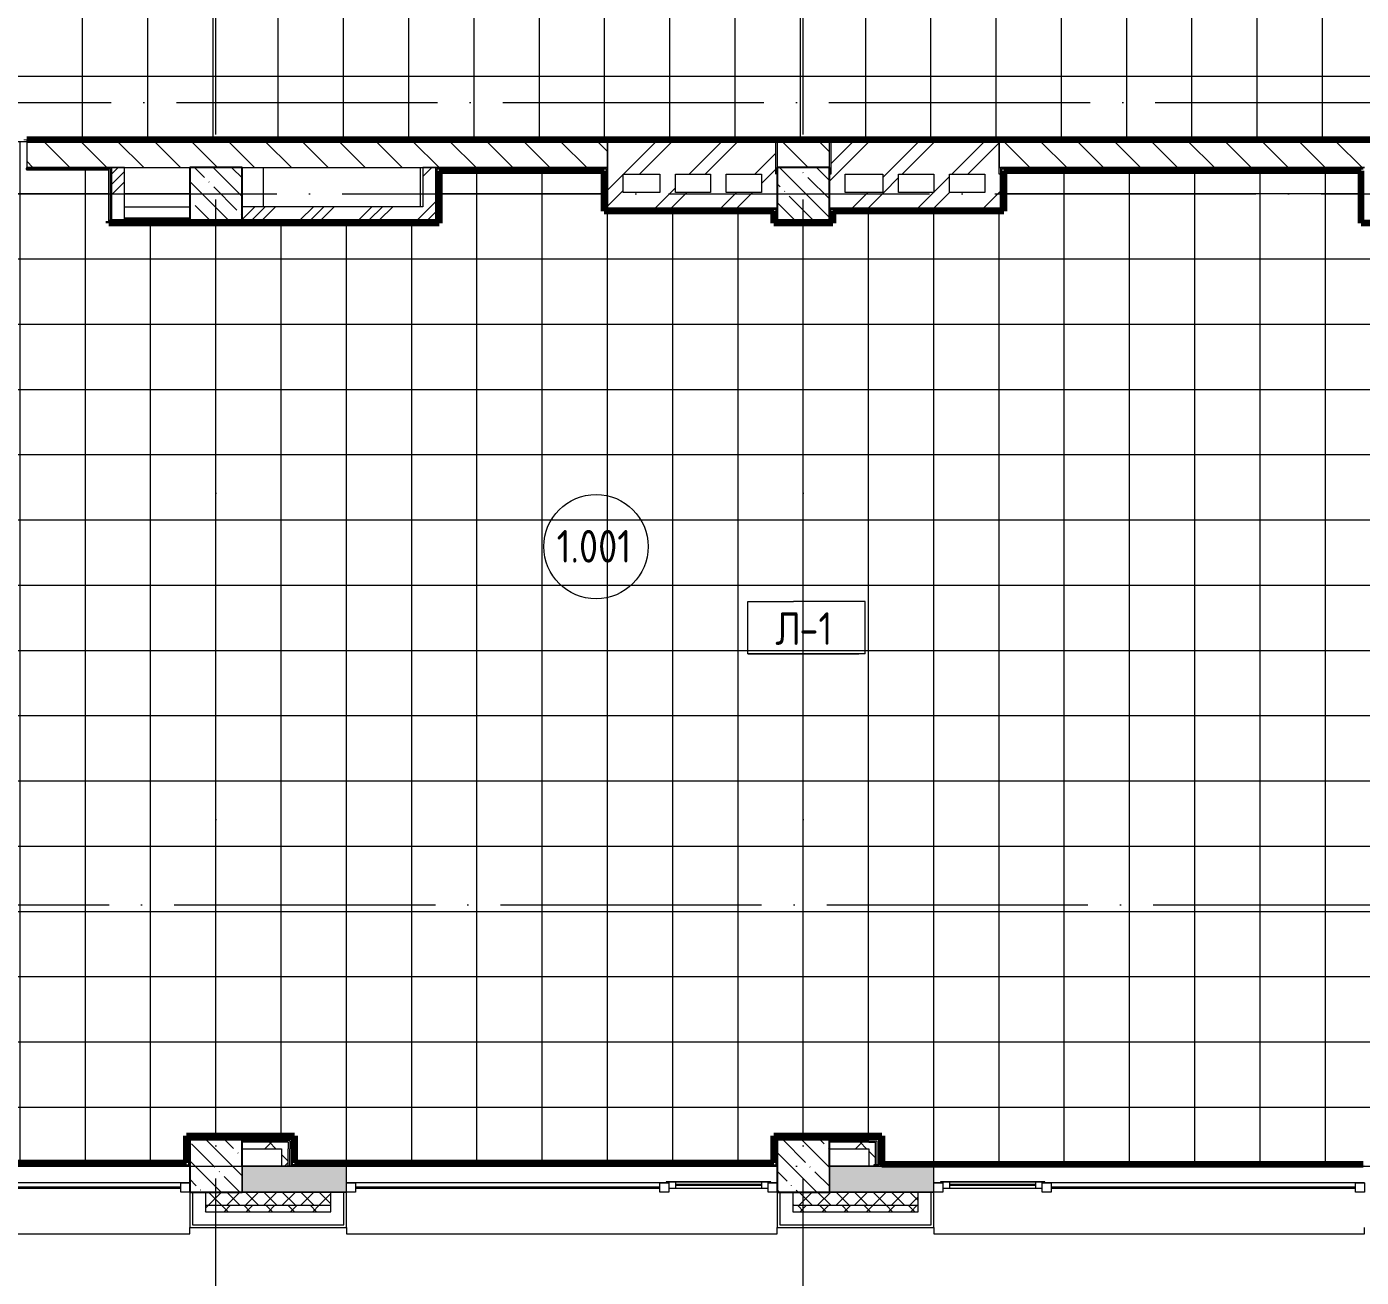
# Model space of a CAD drawing. Header units: millimetres. Extents: x -4370 to 196781, y -4577 to 61202.
# Drawn here: x 2800 to 13025, y 42672 to 52255 of the extents above; entities that cross this region are included whole.
import ezdxf

# ---------------------------------------------------------------- set-up
doc = ezdxf.new("R2010")
doc.units = ezdxf.units.MM
doc.linetypes.add('ADSK_Линия сетки', pattern=[2500, 2000, -250, 0, -250])
for name, color, linetype, lineweight in [('A-AREA-____-IDEN', 2, 'Continuous', 20), ('A-FLOR-____-IDEN', 11, 'Continuous', 20), ('A-FLOR-____-OTLN', 192, 'Continuous', 9), ('A-FLOR-____-PATT', 8, 'Continuous', 9), ('A-GENM-____-MCUT', 13, 'Continuous', 9), ('A-GENM-____-OTLN', 13, 'Continuous', 9), ('A-GLAZ-____-MCUT', 151, 'Continuous', 9), ('A-GLAZ-____-OTLN', 151, 'Continuous', 9), ('A-WALL-____-MCUT', 113, 'Continuous', 9), ('A-WALL-____-PATT', 111, 'Continuous', 9), ('A-WALL-FNSH-MCUT', 113, 'Continuous', 9), ('I-WALL-____-OTLN', 2, 'Continuous', 9), ('S-COLS-____-MCUT', 52, 'Continuous', 9), ('S-COLS-____-OTLN', 52, 'Continuous', 9), ('S-GRID-____-OTLN', 1, 'Continuous', 9)]:
    doc.layers.add(name, color=color, linetype=linetype, lineweight=lineweight)
doc.styles.add('GOST Common_1', font='GOST_Common.ttf', dxfattribs={"width": 0.9, "height": 250})
pattern_1 = [(135, (0, 0), (-141.42136, -141.42136), [])]
pattern_2 = [(45, (0, 0), (-224.5064, 224.5064), []), (45, (79.38, 0), (0, 449.0128), []), (45, (-79.38, 0), (0, 449.0128), [])]
pattern_3 = [(135, (0, 0), (-142.5612, -142.5612), []), (135, (142.56, 0), (-142.5612, -142.5612), [252.016, -50.403, 3.353, -47.05])]
pattern_4 = [(45, (0, 0), (-251.4472, 251.4472), []), (45, (0, 381), (-251.4472, 251.4472), [])]
pattern_5 = [(45, (0, 0), (-141.4214, 141.4214), []), (135, (0, 0), (-141.4214, -141.4214), [])]

# ---------------------------------------------------------------- blocks, each defined once
blk = doc.blocks.new('Окно_СКБ_2Ст1 - Окно_СКБ_2Ст_3300_ОК1-V3-О_АИ_ПП_0_000_Целиком')
at = {"layer": 'A-GLAZ-____-MCUT', "color": 90}
for p, q in [((-1650, -195), (-1650, -125)), ((-1650, -125), (-1580, -125)), ((-1580, -195), (-1650, -195)), ((-1580, -125), (-1580, -195)), ((750, -195), (750, -125)), ((750, -125), (820, -125)), ((820, -195), (750, -195)), ((820, -195), (800, -195)), ((800, -195), (800, -205)), ((820, -125), (820, -195)), ((1580, -155), (820, -155)), ((820, -155), (820, -195)), ((870, -205), (870, -155)), ((1530, -205), (1530, -155)), ((1580, -195), (1580, -125)), ((1580, -125), (1650, -125)), ((1580, -195), (1580, -155)), ((1650, -195), (1580, -195)), ((1600, -195), (1580, -195)), ((1600, -205), (1600, -195)), ((1650, -125), (1650, -195)), ((800, -205), (1600, -205)), ((1600, -205), (800, -205))]:
    blk.add_line(p, q, dxfattribs=at)
at = {"layer": 'A-GLAZ-____-MCUT', "color": 10, "lineweight": 5}
for p, q in [((750, -155), (-1580, -155)), ((750, -165), (-1580, -165)), ((870, -175), (1530, -175)), ((1530, -185), (870, -185))]:
    blk.add_line(p, q, dxfattribs=at)
at = {"layer": 'A-GLAZ-____-OTLN', "color": 10, "lineweight": 5}
for p, q in [((-1650, -195), (800, -195)), ((1600, -195), (1650, -195))]:
    blk.add_line(p, q, dxfattribs=at)
blk = doc.blocks.new('Окно_СКБ_2Ст1 - Окно_СКБ_2Ст 3300_ОК2л-V4-О_АИ_ПП_0_000_Целиком')
at = {"layer": 'A-GLAZ-____-MCUT', "color": 90}
for p, q in [((-1650, -195), (-1650, -125)), ((-1650, -125), (-1580, -125)), ((-1580, -195), (-1650, -195)), ((-1580, -195), (-1600, -195)), ((-1600, -195), (-1600, -205)), ((-1580, -125), (-1580, -195)), ((-820, -155), (-1580, -155)), ((-1580, -155), (-1580, -195)), ((-1530, -205), (-1530, -155)), ((-870, -205), (-870, -155)), ((-820, -195), (-820, -125)), ((-820, -125), (-750, -125)), ((-820, -195), (-820, -155)), ((-750, -195), (-820, -195)), ((-800, -195), (-820, -195)), ((-800, -205), (-800, -195)), ((-750, -125), (-750, -195)), ((1580, -195), (1580, -125)), ((1580, -125), (1650, -125)), ((1650, -195), (1580, -195)), ((1650, -125), (1650, -195)), ((-1600, -205), (-800, -205)), ((-800, -205), (-1600, -205))]:
    blk.add_line(p, q, dxfattribs=at)
at = {"layer": 'A-GLAZ-____-MCUT', "color": 10, "lineweight": 5}
for p, q in [((-1530, -175), (-870, -175)), ((-870, -185), (-1530, -185)), ((1580, -155), (-750, -155)), ((1580, -165), (-750, -165))]:
    blk.add_line(p, q, dxfattribs=at)
at = {"layer": 'A-GLAZ-____-OTLN', "color": 10, "lineweight": 5}
for p, q in [((-1650, -195), (-1600, -195)), ((-800, -195), (1650, -195))]:
    blk.add_line(p, q, dxfattribs=at)
blk = doc.blocks.new('WNW_Отлив1 - Отлив_металлический 2-28598290-О_АИ_ПП_0_000_Целиком')
at = {"layer": 'A-GLAZ-____-OTLN', "color": 10, "lineweight": 5}
for p, q in [((1650, 320), (-1650, 320)), ((-1650, 320), (-1650, 270)), ((1650, 270), (1650, 320))]:
    blk.add_line(p, q, dxfattribs=at)
blk = doc.blocks.new('BSC_Колонна _Прямоугольная - 400x400-31225808-О_АИ_ПП_0_000_Целиком')
at = {"layer": 'S-COLS-____-OTLN', "lineweight": 5}
h = blk.add_hatch(dxfattribs=at)
h.set_pattern_fill('FP_36', color=256, style=0, pattern_type=2)
h.set_pattern_definition([(135, (-4249.98, -50975), (-142.5619, -142.5619), []), (135, (-4107.42, -50975), (-142.5619, -142.5619), [252.016, -50.403, 3.353, -47.05])])
h.paths.add_polyline_path([(-200, -200), (200, -200), (200, 200), (-200, 200), (-200, -193)])
at = {"layer": 'S-COLS-____-MCUT', "color": 130, "lineweight": 25}
for p, q in [((200, 200), (-200, 200)), ((-200, 200), (-200, -190)), ((200, -200), (200, 200)), ((-200, -193), (-200, -200)), ((-200, -200), (200, -200))]:
    blk.add_line(p, q, dxfattribs=at)
blk = doc.blocks.new('BSC_Колонна _Прямоугольная - 400x400-V12-О_АИ_ПП_0_000_Целиком')
at = {"layer": 'S-COLS-____-OTLN', "lineweight": 5}
h = blk.add_hatch(dxfattribs=at)
h.set_pattern_fill('FP_37', color=256, style=0, pattern_type=2)
h.set_pattern_definition([(135, (-8749.98, -50975), (-142.5619, -142.5619), []), (135, (-8607.42, -50975), (-142.5619, -142.5619), [252.016, -50.403, 3.353, -47.05])])
h.paths.add_polyline_path([(-200, -200), (200, -200), (200, 200), (-200, 200)])
at = {"layer": 'S-COLS-____-MCUT', "color": 130, "lineweight": 25}
for p, q in [((200, 200), (-200, 200)), ((-200, 200), (-200, -200)), ((200, -200), (200, 200)), ((-200, -200), (200, -200))]:
    blk.add_line(p, q, dxfattribs=at)
blk = doc.blocks.new('Окно_СКБ_2Ст1 - Окно_СКБ_2Ст_3300_ОК1-V78-О_АИ_ПП_0_000_Целиком')
at = {"layer": 'A-GLAZ-____-MCUT', "color": 90}
for p, q in [((-1650, -195), (-1650, -125)), ((-1650, -125), (-1580, -125)), ((-1580, -195), (-1650, -195)), ((-1580, -125), (-1580, -195)), ((750, -195), (750, -125)), ((750, -125), (820, -125)), ((820, -195), (750, -195)), ((820, -195), (800, -195)), ((800, -195), (800, -205)), ((820, -125), (820, -195)), ((1580, -155), (820, -155)), ((820, -155), (820, -195)), ((870, -205), (870, -155)), ((1530, -205), (1530, -155)), ((1580, -195), (1580, -125)), ((1580, -125), (1650, -125)), ((1580, -195), (1580, -155)), ((1650, -195), (1580, -195)), ((1600, -195), (1580, -195)), ((1600, -205), (1600, -195)), ((1650, -125), (1650, -195)), ((800, -205), (1600, -205)), ((1600, -205), (800, -205))]:
    blk.add_line(p, q, dxfattribs=at)
at = {"layer": 'A-GLAZ-____-MCUT', "color": 10, "lineweight": 5}
for p, q in [((750, -155), (-1580, -155)), ((750, -165), (-1580, -165)), ((870, -175), (1530, -175)), ((1530, -185), (870, -185))]:
    blk.add_line(p, q, dxfattribs=at)
at = {"layer": 'A-GLAZ-____-OTLN', "color": 10, "lineweight": 5}
for p, q in [((-1650, -195), (800, -195)), ((1600, -195), (1650, -195))]:
    blk.add_line(p, q, dxfattribs=at)
blk = doc.blocks.new('ASML_АР_Отделка Люка - ВО Отделка люков_Грунтовка 0_Шпатлевка 0_Окраска 0_0-42722003-О_АИ_ПП_0_000_Целиком')
at = {"layer": 'A-GENM-____-MCUT', "color": 130, "lineweight": 25}
for p, q in [((250, 3), (-250, 3)), ((-250, 3), (-250, 0)), ((250, 0), (250, 3)), ((-250, 0), (250, 0))]:
    blk.add_line(p, q, dxfattribs=at)
blk = doc.blocks.new('0083_СОШ675_АР_R22_rvt-1-О_АИ_ПП_0_000_Целиком')
at = {"layer": 'A-WALL-____-PATT', "lineweight": 5}
h = blk.add_hatch(dxfattribs=at)
h.set_pattern_fill('FP_4', color=10, style=0, pattern_type=2)
h.set_pattern_definition(pattern_1)
h.paths.add_polyline_path([(6963, 51175), (7250, 51175), (7250, 51375), (2800, 51375), (2800, 51175), (5721, 51175)])
h.paths.add_polyline_path([(300, 51175), (300, 51375), (0, 51375), (0, 51175), (200, 51175)])
h = blk.add_hatch(dxfattribs=at)
h.set_pattern_fill('FP_7', color=10, style=0, pattern_type=2)
h.set_pattern_definition(pattern_4)
h.paths.add_polyline_path([(7250, 50865), (7370, 50865), (7370, 51375), (7250, 51375), (7250, 51335)])
h = blk.add_hatch(dxfattribs=at)
h.set_pattern_fill('FP_7', color=10, style=0, pattern_type=2)
h.set_pattern_definition(pattern_4)
h.paths.add_polyline_path([(8040, 51125), (8540, 51125), (8540, 51375), (7370, 51375), (7370, 51125), (7770, 51125)])
h = blk.add_hatch(dxfattribs=at)
h.set_pattern_fill('FP_4', color=10, style=0, pattern_type=2)
h.set_pattern_definition(pattern_1)
h.paths.add_polyline_path([(8550, 51175), (8950, 51175), (8950, 51375), (8550, 51375), (8550, 51335)])
h = blk.add_hatch(dxfattribs=at)
h.set_pattern_fill('FP_7', color=10, style=0, pattern_type=2)
h.set_pattern_definition(pattern_4)
h.paths.add_polyline_path([(10250, 51125), (10250, 51375), (8960, 51375), (8960, 51125), (10140, 51125)])
h = blk.add_hatch(dxfattribs=at)
h.set_pattern_fill('FP_4', color=10, style=0, pattern_type=2)
h.set_pattern_definition(pattern_1)
h.paths.add_polyline_path([(25250, 51175), (25250, 51375), (20550, 51375), (20550, 51175), (20755, 51175), (20755, 51180), (20765, 51180), (20765, 51175), (24350, 51175)])
h.paths.add_polyline_path([(18050, 51175), (18050, 51375), (17250, 51375), (17250, 51175), (17519, 51175)])
h.paths.add_polyline_path([(14415, 51175), (14745, 51175), (14745, 51180), (14750, 51180), (14750, 51375), (10250, 51375), (10250, 51175), (13450, 51175)])
h = blk.add_hatch(dxfattribs=at)
h.set_pattern_fill('FP_8', color=10, style=0, pattern_type=2)
h.set_pattern_definition(pattern_2)
h.paths.add_polyline_path([(3450, 50775), (3550, 50775), (3550, 51175), (3450, 51175), (3450, 50782)])
h = blk.add_hatch(dxfattribs=at)
h.set_pattern_fill('FP_8', color=10, style=0, pattern_type=2)
h.set_pattern_definition(pattern_2)
h.paths.add_polyline_path([(5935, 50775), (5935, 51175), (5835, 51175), (5835, 50775)])
h = blk.add_hatch(dxfattribs=at)
h.set_pattern_fill('FP_7', color=10, style=0, pattern_type=2)
h.set_pattern_definition(pattern_4)
h.paths.add_polyline_path([(8430, 50865), (8550, 50866), (8550, 51175), (8540, 51125), (8430, 51125), (8430, 50985)])
h = blk.add_hatch(dxfattribs=at)
h.set_pattern_fill('FP_7', color=10, style=0, pattern_type=2)
h.set_pattern_definition(pattern_4)
h.paths.add_polyline_path([(7770, 50985), (7770, 51125), (7650, 51125), (7650, 50985)])
h = blk.add_hatch(dxfattribs=at)
h.set_pattern_fill('FP_7', color=10, style=0, pattern_type=2)
h.set_pattern_definition(pattern_4)
h.paths.add_polyline_path([(9070, 50865), (9070, 51125), (8950, 51125), (8950, 50865)])
h = blk.add_hatch(dxfattribs=at)
h.set_pattern_fill('FP_7', color=10, style=0, pattern_type=2)
h.set_pattern_definition(pattern_4)
h.paths.add_polyline_path([(9360, 50985), (9480, 50985), (9480, 51125), (9360, 51125)])
h = blk.add_hatch(dxfattribs=at)
h.set_pattern_fill('FP_7', color=10, style=0, pattern_type=2)
h.set_pattern_definition(pattern_4)
h.paths.add_polyline_path([(9870, 50985), (9870, 51125), (9750, 51125), (9750, 50985)])
h = blk.add_hatch(dxfattribs=at)
h.set_pattern_fill('FP_7', color=10, style=0, pattern_type=2)
h.set_pattern_definition(pattern_4)
h.paths.add_polyline_path([(10260, 50865), (10260, 51125), (10140, 51125), (10140, 50865)])
h = blk.add_hatch(dxfattribs=at)
h.set_pattern_fill('FP_7', color=10, style=0, pattern_type=2)
h.set_pattern_definition(pattern_4)
h.paths.add_polyline_path([(7370, 50865), (8430, 50865), (8430, 50985), (7370, 50985)])
h = blk.add_hatch(dxfattribs=at)
h.set_pattern_fill('FP_7', color=10, style=0, pattern_type=2)
h.set_pattern_definition(pattern_4)
h.paths.add_polyline_path([(9447, 50865), (10140, 50865), (10140, 50985), (9070, 50985), (9070, 50865)])
h = blk.add_hatch(dxfattribs=at)
h.set_pattern_fill('FP_8', color=10, style=0, pattern_type=2)
h.set_pattern_definition(pattern_2)
h.paths.add_polyline_path([(5835, 50775), (5835, 50875), (4450, 50875), (4450, 50775), (5721, 50775)])
h = blk.add_hatch(dxfattribs=at)
h.set_pattern_fill('FP_56', color=252, style=0, pattern_type=2)
h.set_pattern_definition(pattern_5)
h.paths.add_polyline_path([(4753, 43657), (4803, 43657), (4803, 43707), (4450, 43707), (4450, 43657), (4479, 43657)])
h = blk.add_hatch(dxfattribs=at)
h.set_pattern_fill('FP_56', color=252, style=0, pattern_type=2)
h.set_pattern_definition(pattern_5)
h.paths.add_polyline_path([(9253, 43657), (9253, 43707), (8950, 43707), (8950, 43657), (9136, 43657)])
h = blk.add_hatch(dxfattribs=at)
h.set_pattern_fill('FP_56', color=252, style=0, pattern_type=2)
h.set_pattern_definition(pattern_5)
h.paths.add_polyline_path([(9303, 43525), (9303, 43707), (9253, 43707), (9253, 43525)])
h = blk.add_hatch(dxfattribs=at)
h.set_pattern_fill('FP_56', color=252, style=0, pattern_type=2)
h.set_pattern_definition(pattern_5)
h.paths.add_polyline_path([(4803, 43525), (4803, 43657), (4753, 43657), (4753, 43525)])
h = blk.add_hatch(dxfattribs=at)
h.set_pattern_fill('FP_5', color=10, style=0, pattern_type=2)
h.set_pattern_definition([(50, (0, 0), (364.3679, -31.8783), [38.1, -419.1]), (355, (0, 0), (-70.4859, 382.1133), [30.48, -335.28]), (100.451, (30.36, -2.66), (293.885, 350.2334), [32.38, -356.18]), (46.184, (0, 101.6), (542.1585, -84.0858), [57.15, -628.65]), (96.636, (45.2, 94.6), (474.805, 494.8554), [48.57, -534.27]), (351.184, (0, 101.6), (474.81, 494.85), [45.72, -502.92]), (21, (50.8, 76.2), (303.2285, -204.5305), [38.1, -419.1]), (326, (50.8, 76.2), (123.6039, 368.376), [30.48, -335.28]), (71.451, (76.07, 59.16), (426.8341, 163.8427), [32.38, -356.18]), (37.5, (0, 0), (6.17665, 169.11015), [16.764, -314.452, 16.764, -323.596, -336.55]), (37.5, (0, 0), (6.17665, 169.11015), [-671.576, 16.764, -319.786]), (7.5, (0, 0), (133.63888, 200.3615), [16.764, -177.292, 16.764, -306.832, -128.27]), (7.5, (0, 0), (133.63888, 200.3615), [-517.652, 16.764, -111.506]), (327.5, (-113.28, 0), (271.18182, -11.45836), [16.764, -110.236, 16.764, -379.476, -525.78]), (327.5, (-113.28, 0), (271.18182, -11.45836), [-523.24, 16.764, -509.016]), (317.5, (-164.08, 0), (296.2585, 50.85285), [16.764, -148.336, 16.764, -246.38, -373.38]), (317.5, (-164.08, 0), (296.2585, 50.85285), [-428.244, 16.764, -356.616])])
h.paths.add_polyline_path([(54350, 43325), (54350, 43525), (53550, 43525), (53550, 43325), (54155, 43325)])
h.paths.add_polyline_path([(51730, 43325), (51850, 43325), (51850, 43525), (51150, 43525), (51150, 43325), (51671, 43325)])
h.paths.add_polyline_path([(49050, 43325), (49850, 43325), (49850, 43525), (49050, 43525)])
h.paths.add_polyline_path([(44550, 43325), (45350, 43325), (45350, 43525), (44550, 43525)])
h.paths.add_polyline_path([(40494, 43325), (40850, 43325), (40850, 43525), (40050, 43525), (40050, 43325), (40170, 43325)])
h.paths.add_polyline_path([(36730, 43325), (36750, 43325), (36750, 43525), (36350, 43525), (36350, 43325), (36630, 43325)])
h.paths.add_polyline_path([(35550, 43325), (35950, 43325), (35950, 43525), (35550, 43525)])
h.paths.add_polyline_path([(33850, 43325), (33850, 43525), (33150, 43525), (33150, 43325), (33830, 43325)])
h.paths.add_polyline_path([(32250, 43325), (32250, 43525), (31450, 43525), (31450, 43325), (32230, 43325)])
h.paths.add_polyline_path([(27454, 43325), (27750, 43325), (27750, 43525), (26950, 43525), (26950, 43325), (27144, 43325)])
h.paths.add_polyline_path([(23230, 43325), (23250, 43325), (23250, 43525), (22450, 43525), (22450, 43325), (23130, 43325)])
h.paths.add_polyline_path([(18750, 43325), (18750, 43525), (17950, 43525), (17950, 43325), (18730, 43325)])
h.paths.add_polyline_path([(15830, 43325), (15850, 43325), (15850, 43525), (15150, 43525), (15150, 43325), (15730, 43325)])
h.paths.add_polyline_path([(14130, 43325), (14250, 43325), (14250, 43525), (13450, 43525), (13450, 43325), (14104, 43325)])
h.paths.add_polyline_path([(9136, 43325), (9750, 43325), (9750, 43525), (8950, 43525), (8950, 43325)])
h.paths.add_polyline_path([(4450, 43325), (5250, 43325), (5250, 43525), (4450, 43525)])
h.paths.add_polyline_path([(730, 43325), (750, 43325), (750, 43525), (200, 43525), (200, 43325), (630, 43325)])
h = blk.add_hatch(dxfattribs=at)
h.set_pattern_fill('FP_6', color=10, style=0, pattern_type=2)
h.set_pattern_definition([(45, (0, 0), (-70.71068, 70.71068), []), (135, (0, 0), (-70.71068, -70.71068), [])])
h.paths.add_polyline_path([(69063, 43225), (69063, 43325), (62670, 43325), (62670, 43225), (69058, 43225)])
h.paths.add_polyline_path([(59123, 43225), (59130, 43225), (59130, 43325), (58170, 43325), (58170, 43225)])
h.paths.add_polyline_path([(54630, 43225), (54630, 43325), (53670, 43325), (53670, 43225), (54155, 43225)])
h.paths.add_polyline_path([(51730, 43225), (51730, 43325), (51270, 43325), (51270, 43225), (51671, 43225)])
h.paths.add_polyline_path([(49188, 43225), (50130, 43225), (50130, 43325), (49170, 43325), (49170, 43225)])
h.paths.add_polyline_path([(45630, 43225), (45630, 43325), (44670, 43325), (44670, 43225)])
h.paths.add_polyline_path([(41130, 43225), (41130, 43325), (40170, 43325), (40170, 43225)])
h.paths.add_polyline_path([(36630, 43225), (36630, 43325), (35670, 43325), (35670, 43225)])
h.paths.add_polyline_path([(33730, 43225), (33730, 43325), (33270, 43325), (33270, 43225)])
h.paths.add_polyline_path([(32130, 43225), (32130, 43325), (31170, 43325), (31170, 43225), (31801, 43225)])
h.paths.add_polyline_path([(27630, 43225), (27630, 43325), (26670, 43325), (26670, 43225), (26833, 43225)])
h.paths.add_polyline_path([(23130, 43225), (23130, 43325), (22170, 43325), (22170, 43225)])
h.paths.add_polyline_path([(17670, 43225), (18630, 43225), (18630, 43325), (17670, 43325), (17670, 43249)])
h.paths.add_polyline_path([(15730, 43225), (15730, 43325), (15270, 43325), (15270, 43225)])
h.paths.add_polyline_path([(13170, 43225), (14130, 43225), (14130, 43325), (13170, 43325), (13170, 43249)])
h.paths.add_polyline_path([(9630, 43225), (9630, 43325), (8670, 43325), (8670, 43225), (9447, 43225)])
h.paths.add_polyline_path([(4479, 43225), (5130, 43225), (5130, 43325), (4170, 43325), (4170, 43225)])
h.paths.add_polyline_path([(630, 43225), (630, 43325), (-300, 43325), (-300, 43225)])
h = blk.add_hatch(dxfattribs=at)
h.set_pattern_fill('FP_1', color=10, style=0, pattern_type=2)
h.set_pattern_definition([(135, (0, 0), (-84.85281, -84.85281), []), (225, (0, 0), (84.85281, -84.85281), [])])
h.paths.add_polyline_path([(69063, 43175), (69063, 43225), (62670, 43225), (62670, 43175), (69058, 43175)])
h.paths.add_polyline_path([(59123, 43175), (59130, 43175), (59130, 43225), (58170, 43225), (58170, 43175)])
h.paths.add_polyline_path([(54630, 43175), (54630, 43225), (53670, 43225), (53670, 43175), (54155, 43175)])
h.paths.add_polyline_path([(51671, 43175), (51730, 43175), (51730, 43225), (51270, 43225), (51270, 43175)])
h.paths.add_polyline_path([(49188, 43175), (50130, 43175), (50130, 43225), (49170, 43225), (49170, 43175)])
h.paths.add_polyline_path([(45630, 43175), (45630, 43225), (44670, 43225), (44670, 43175)])
h.paths.add_polyline_path([(40170, 43175), (41130, 43175), (41130, 43225), (40170, 43225)])
h.paths.add_polyline_path([(35670, 43175), (36630, 43175), (36630, 43225), (35670, 43225)])
h.paths.add_polyline_path([(33730, 43175), (33730, 43225), (33270, 43225), (33270, 43175)])
h.paths.add_polyline_path([(31801, 43175), (32130, 43175), (32130, 43225), (31170, 43225), (31170, 43175)])
h.paths.add_polyline_path([(27630, 43175), (27630, 43225), (26670, 43225), (26670, 43175), (26833, 43175)])
h.paths.add_polyline_path([(22170, 43175), (23130, 43175), (23130, 43225), (22170, 43225)])
h.paths.add_polyline_path([(18630, 43175), (18630, 43225), (17670, 43225), (17670, 43175)])
h.paths.add_polyline_path([(15270, 43175), (15730, 43175), (15730, 43225), (15270, 43225)])
h.paths.add_polyline_path([(14130, 43175), (14130, 43225), (13170, 43225), (13170, 43175)])
h.paths.add_polyline_path([(9447, 43175), (9630, 43175), (9630, 43225), (8670, 43225), (8670, 43175)])
h.paths.add_polyline_path([(4170, 43175), (5130, 43175), (5130, 43225), (4170, 43225)])
h.paths.add_polyline_path([(630, 43175), (630, 43225), (-350, 43225), (-350, 43175)])
at = {"layer": 'S-COLS-____-OTLN', "lineweight": 5}
h = blk.add_hatch(dxfattribs=at)
h.set_pattern_fill('FP_3', color=256, style=0, pattern_type=2)
h.set_pattern_definition(pattern_3)
h.paths.add_polyline_path([(4050, 43325), (4450, 43325), (4450, 43725), (4050, 43725)])
h = blk.add_hatch(dxfattribs=at)
h.set_pattern_fill('FP_3', color=256, style=0, pattern_type=2)
h.set_pattern_definition(pattern_3)
h.paths.add_polyline_path([(8550, 43325), (8950, 43325), (8950, 43725), (8550, 43725)])
at = {"layer": 'A-FLOR-____-OTLN', "color": 90}
for p, q in [((4615, 50875), (4615, 51175)), ((5815, 51175), (5815, 50875)), ((4050, 50975), (3550, 50975))]:
    blk.add_line(p, q, dxfattribs=at)
at = {"layer": 'A-WALL-____-MCUT', "color": 50, "lineweight": 13}
for p, q in [((7250, 51375), (2800, 51375)), ((2800, 51375), (2800, 51175)), ((7250, 51175), (7250, 51375)), ((7370, 51375), (7250, 51375)), ((7250, 51375), (7250, 50865)), ((8540, 51375), (7370, 51375)), ((8540, 51125), (8540, 51375)), ((8950, 51375), (8550, 51375)), ((8550, 51375), (8550, 51175)), ((8950, 51175), (8950, 51375)), ((10250, 51375), (8960, 51375)), ((8960, 51375), (8960, 51125)), ((14750, 51375), (10250, 51375)), ((10250, 51375), (10250, 51175)), ((10250, 51125), (10250, 51375)), ((2800, 51175), (4050, 51175)), ((3550, 51175), (3450, 51175)), ((3450, 51175), (3450, 50775)), ((3550, 50785), (3550, 51175)), ((4450, 51175), (7250, 51175)), ((5935, 51175), (5835, 51175)), ((5835, 51175), (5835, 50875)), ((5935, 50775), (5935, 51175)), ((8550, 51175), (8540, 51125)), ((10250, 51175), (13050, 51175)), ((7370, 50985), (7370, 51125)), ((7370, 51125), (7650, 51125)), ((7650, 51125), (7650, 50985)), ((7770, 50985), (7770, 51125)), ((7770, 51125), (8040, 51125)), ((8040, 51125), (8040, 50985)), ((8160, 50985), (8160, 51125)), ((8160, 51125), (8430, 51125)), ((8430, 51125), (8430, 50985)), ((8960, 51125), (8950, 51125)), ((9070, 50985), (9070, 51125)), ((9070, 51125), (9360, 51125)), ((9360, 51125), (9360, 50985)), ((9480, 50985), (9480, 51125)), ((9480, 51125), (9750, 51125)), ((9750, 51125), (9750, 50985)), ((9870, 50985), (9870, 51125)), ((9870, 51125), (10140, 51125)), ((10140, 51125), (10140, 50985)), ((10260, 51125), (10250, 51125)), ((10260, 50865), (10260, 51125)), ((7650, 50985), (7370, 50985)), ((8040, 50985), (7770, 50985)), ((8430, 50985), (8160, 50985)), ((9360, 50985), (9070, 50985)), ((9750, 50985), (9480, 50985)), ((10140, 50985), (9870, 50985)), ((5835, 50875), (4450, 50875)), ((7250, 50865), (7370, 50865)), ((7370, 50865), (8430, 50865)), ((8430, 50865), (8550, 50865)), ((8950, 50865), (9070, 50865)), ((9070, 50865), (10140, 50865)), ((10140, 50865), (10260, 50865)), ((3450, 50775), (3550, 50775)), ((3550, 50775), (3550, 50782)), ((4450, 50775), (5835, 50775)), ((5835, 50775), (5935, 50775)), ((4450, 43707), (4450, 43657)), ((4803, 43707), (4450, 43707)), ((4803, 43707), (4803, 43657)), ((8950, 43707), (8950, 43657)), ((9253, 43707), (8950, 43707)), ((9253, 43707), (9303, 43707)), ((9303, 43525), (9303, 43707)), ((4450, 43657), (4753, 43657)), ((4753, 43657), (4753, 43525)), ((4803, 43525), (4803, 43657)), ((8950, 43657), (9253, 43657)), ((9253, 43657), (9253, 43525)), ((5250, 43525), (4450, 43525)), ((4753, 43525), (4803, 43525)), ((5250, 43325), (5250, 43525)), ((9750, 43525), (8950, 43525)), ((9253, 43525), (9303, 43525)), ((9750, 43325), (9750, 43525)), ((5130, 43325), (4450, 43325)), ((4450, 43325), (5130, 43325)), ((5230, 43325), (5130, 43325)), ((5130, 43325), (5230, 43325)), ((5250, 43325), (5230, 43325)), ((5230, 43325), (5250, 43325)), ((9630, 43325), (8950, 43325)), ((8950, 43325), (9630, 43325)), ((9730, 43325), (9630, 43325)), ((9630, 43325), (9730, 43325)), ((9750, 43325), (9730, 43325)), ((9730, 43325), (9750, 43325))]:
    blk.add_line(p, q, dxfattribs=at)
at = {"layer": 'A-WALL-____-MCUT', "color": 10, "lineweight": 5}
for p, q in [((4815, 43719), (4450, 43719)), ((4815, 43719), (4815, 43707)), ((4815, 43707), (4815, 43657)), ((9253, 43719), (8950, 43719)), ((9253, 43719), (9303, 43719)), ((9303, 43719), (9315, 43719)), ((9315, 43525), (9315, 43719)), ((4815, 43525), (4815, 43657)), ((4450, 43525), (4450, 43325)), ((8950, 43525), (8950, 43325)), ((4070, 43325), (4070, 43075)), ((4170, 43325), (4170, 43225)), ((5130, 43225), (5130, 43325)), ((5230, 43075), (5230, 43325)), ((8570, 43325), (8570, 43075)), ((8670, 43325), (8670, 43225)), ((9630, 43225), (9630, 43325)), ((9730, 43075), (9730, 43325)), ((4170, 43225), (4170, 43175)), ((4170, 43225), (5130, 43225)), ((4170, 43175), (5130, 43175)), ((5130, 43175), (5130, 43225)), ((8670, 43225), (8670, 43175)), ((8670, 43225), (9630, 43225)), ((8670, 43175), (9630, 43175)), ((9630, 43175), (9630, 43225)), ((4070, 43075), (5230, 43075)), ((8570, 43075), (9730, 43075))]:
    blk.add_line(p, q, dxfattribs=at)
at = {"layer": 'A-WALL-____-MCUT', "color": 90}
for p, q in [((4450, 43325), (4170, 43325)), ((8950, 43325), (8670, 43325))]:
    blk.add_line(p, q, dxfattribs=at)
at = {"layer": 'A-WALL-FNSH-MCUT', "color": 90}
for p, q in [((4828, 43732), (4450, 43732)), ((4450, 43732), (4450, 43719)), ((4450, 43719), (4450, 43707)), ((4828, 43719), (4828, 43732)), ((4828, 43707), (4828, 43719)), ((4828, 43657), (4828, 43707)), ((9253, 43732), (8950, 43732)), ((8950, 43732), (8950, 43719)), ((8950, 43719), (8950, 43707)), ((9303, 43732), (9253, 43732)), ((9315, 43732), (9303, 43732)), ((9328, 43732), (9315, 43732)), ((9328, 43525), (9328, 43732)), ((4828, 43525), (4828, 43657)), ((4803, 43525), (4815, 43525)), ((4815, 43525), (4828, 43525)), ((9303, 43525), (9315, 43525)), ((9315, 43525), (9328, 43525)), ((4070, 43325), (4050, 43325)), ((4050, 43325), (4050, 43055)), ((4170, 43325), (4070, 43325)), ((5250, 43055), (5250, 43325)), ((8570, 43325), (8550, 43325)), ((8550, 43325), (8550, 43055)), ((8670, 43325), (8570, 43325)), ((9750, 43055), (9750, 43325)), ((4050, 43055), (5250, 43055)), ((8550, 43055), (9750, 43055))]:
    blk.add_line(p, q, dxfattribs=at)
at = {"layer": 'I-WALL-____-OTLN', "color": 90}
for p, q in [((3550, 50875), (4050, 50875)), ((750, 43525), (4050, 43525)), ((5250, 43525), (8550, 43525)), ((9750, 43525), (13040, 43525))]:
    blk.add_line(p, q, dxfattribs=at)
at = {"layer": 'S-COLS-____-MCUT', "color": 130, "lineweight": 25}
for p, q in [((4450, 43725), (4050, 43725)), ((4050, 43725), (4050, 43325)), ((4450, 43525), (4450, 43725)), ((8950, 43725), (8550, 43725)), ((8550, 43725), (8550, 43325)), ((8950, 43525), (8950, 43725)), ((4050, 43325), (4450, 43325)), ((8550, 43325), (8950, 43325))]:
    blk.add_line(p, q, dxfattribs=at)
at = {"layer": 'S-COLS-____-OTLN', "color": 90}
for p, q in [((4450, 43325), (4450, 43525)), ((8950, 43325), (8950, 43525))]:
    blk.add_line(p, q, dxfattribs=at)
at = {"layer": 'A-GENM-____-OTLN', "color": 90, "lineweight": 9, "rotation": 180}
blk.add_blockref('ASML_АР_Отделка Люка - ВО Отделка люков_Грунтовка 0_Шпатлевка 0_Окраска 0_0-42722003-О_АИ_ПП_0_000_Целиком', (3800, 50785), dxfattribs=at)
at = {"layer": 'A-GLAZ-____-OTLN', "color": 90, "lineweight": 9, "rotation": 180}
for name, p in [('Окно_СКБ_2Ст1 - Окно_СКБ_2Ст_3300_ОК1-V78-О_АИ_ПП_0_000_Целиком', (2400, 43200)), ('Окно_СКБ_2Ст1 - Окно_СКБ_2Ст 3300_ОК2л-V4-О_АИ_ПП_0_000_Целиком', (6900, 43200)), ('Окно_СКБ_2Ст1 - Окно_СКБ_2Ст_3300_ОК1-V3-О_АИ_ПП_0_000_Целиком', (11400, 43200)), ('WNW_Отлив1 - Отлив_металлический 2-28598290-О_АИ_ПП_0_000_Целиком', (2400, 43325)), ('WNW_Отлив1 - Отлив_металлический 2-28598290-О_АИ_ПП_0_000_Целиком', (6900, 43325)), ('WNW_Отлив1 - Отлив_металлический 2-28598290-О_АИ_ПП_0_000_Целиком', (11400, 43325))]:
    blk.add_blockref(name, p, dxfattribs=at)
at = {"layer": 'S-COLS-____-OTLN', "color": 90, "lineweight": 9}
for name, p in [('BSC_Колонна _Прямоугольная - 400x400-31225808-О_АИ_ПП_0_000_Целиком', (4250, 50975)), ('BSC_Колонна _Прямоугольная - 400x400-V12-О_АИ_ПП_0_000_Целиком', (8750, 50975))]:
    blk.add_blockref(name, p, dxfattribs=at)
blk = doc.blocks.new('BSC_Колонна _Прямоугольная - ПР-1_Профиль торцевой для плитки-V86-О_АИ_ПП_0_000_Целиком')
at = {"layer": 'S-COLS-____-MCUT'}
for p, q in [((5, 5), (-5, 5)), ((-5, 5), (-5, -5)), ((5, 0), (5, 5)), ((-5, -5), (0, -5))]:
    blk.add_line(p, q, dxfattribs=at)
blk = doc.blocks.new('BSC_Колонна _Прямоугольная - ПР-1_Профиль торцевой для плитки-V84-О_АИ_ПП_0_000_Целиком')
at = {"layer": 'S-COLS-____-MCUT'}
for p, q in [((5, 5), (0, 5)), ((5, -5), (5, 5)), ((-5, 0), (-5, -5)), ((-5, -5), (5, -5))]:
    blk.add_line(p, q, dxfattribs=at)
blk = doc.blocks.new('ADSK_Марка_Перекрытие - Типоразмер_ADSK_Марка-158127-О_АИ_ПП_0_000_Целиком')
at = {"layer": 'A-FLOR-____-IDEN'}
for p, q in [((-4.5, 4), (-1, 4)), ((-4.5, 0), (-4.5, 4)), ((4.5, 4), (-1, 4)), ((4.5, 0), (4.5, 4)), ((4.5, 0), (-4.5, 0)), ((-4.5, 0), (4, 0))]:
    blk.add_line(p, q, dxfattribs=at)
blk = doc.blocks.new('ADSK_Марка_Помещение_ОдноЗначение - Номер-159740-О_АИ_ПП_0_000_Целиком')
at = {"layer": 'A-AREA-____-IDEN'}
blk.add_circle((0, 0), 4, dxfattribs=at)

msp = doc.modelspace()

# ---------------------------------------------------------------- hatches: boundary and pattern name
at = {"layer": 'A-FLOR-____-PATT'}
h = msp.add_hatch(dxfattribs=at)
h.set_pattern_fill('FP_144', color=256, style=0, pattern_type=2)
h.set_pattern_definition([(0, (16227.5, 54875), (0, 500), []), (90, (16227.5, 54875), (-500, 3e-14), [])])
h.paths.add_polyline_path([(29650, 51374.999414), (29650, 51390), (32420, 51390), (32420, 51654.999707), (32435, 51654.999707), (32435, 54404.999707), (32420, 54404.999707), (32420, 54660.000586), (28775, 54660.000586), (28775, 54675), (27275, 54675), (27275, 54660.000586), (24925, 54660.000586), (24925, 54665.000586), (24915, 54665.000586), (24915, 54675), (24910, 54675), (24910, 57090), (24155, 57090), (24155, 57095), (24145, 57095), (24145, 57104.999414), (24140, 57104.999414), (24140, 58360.060839), (22665, 58360.060839), (22665, 58160.000586), (22660, 58160), (22660, 58150.000586), (22650, 58150.000586), (22648.924002, 58145.000586), (22415, 58145.000586), (22415, 58114.999414), (22400, 58114.999414), (22400, 57014.999414), (22415, 57014.999414), (22415, 54675.000586), (22410, 54675), (22410, 54665.000586), (22400, 54665.000586), (22398.870932, 54660.000586), (18935.654499, 54660.000586), (18935.654499, 54655.000586), (18350.293333, 54655.000586), (18350, 54655.000586), (18340, 54655.000586), (18340, 54660.000586), (15760, 54660.000586), (15760, 54795), (14710, 54795), (14710, 54660.000586), (13599.978078, 54660.000586), (13599.497245, 54665.000586), (13589.978078, 54665.000586), (13589.978078, 54675), (13584.978078, 54675), (13584.978078, 54874.516491), (13333.441359, 54874.516491), (13333.441359, 54879.516491), (13323.441359, 54879.516491), (13323.441359, 54889.516491), (13318.441359, 54890.149818), (13318.441359, 55359.999414), (13295, 55359.999414), (13294.498495, 55364.999414), (13290, 55364.999414), (13290, 55574.399414), (9385, 55574.399414), (9385, 55374.999414), (9380, 55374.999414), (9380, 55364.999414), (9311.793471, 55364.999414), (9311.793471, 55060.108738), (9306.793471, 55059.685544), (9306.793471, 55050.108738), (9296.793471, 55050.108738), (9296.793471, 55045.108738), (9115, 55045.108738), (9115, 54675.000586), (9110, 54675), (9110, 54665.000586), (9100, 54665.000586), (9100, 54660.000586), (8700.021922, 54660.000586), (8700.021922, 54875), (7060.021922, 54875), (7060.021922, 54660.000586), (249.978078, 54660.000586), (249.978078, 54325.202623), (244.978078, 54325.202623), (244.978078, 54315.202623), (234.978078, 54315.202623), (234.530064, 54310.202623), (14.978078, 54310.202623), (14.978078, 51715.000586), (224.978078, 51715.000586), (225.016173, 51710.000586), (234.978078, 51710.000586), (234.978078, 51700.000586), (239.978078, 51700.000586), (239.978078, 51390), (299.978078, 51390), (299.981888, 51374.999414), (2799.978078, 51374.999414), (2799.978078, 51390), (14750, 51390), (14750, 51375), (17250, 51375), (17250, 51390), (18048.450354, 51390), (18048.450354, 51375), (20548.450354, 51375), (20548.450354, 51390), (27150, 51390), (27150, 51375), (29649.837356, 51374.999414)])
h.paths.add_polyline_path([(3275, 51374.999414), (3274.9945, 51375), (3237.423903, 51374.999414)])
h.paths.add_polyline_path([(13599.978078, 54675.000586), (13600.037745, 54675.060253), (13599.978078, 54675.048011)])
h = msp.add_hatch(dxfattribs=at)
h.set_pattern_fill('FP_237', color=256, style=0, pattern_type=2)
h.set_pattern_definition([(270, (-91250.65, 164975.64), (500, 3e-14), []), (0, (-91250.65, 164975.64), (0, 500), [])])
h.paths.add_polyline_path([(17549.978078, 43525), (17549.96717, 43525.000586), (17519.251249, 43525.000586)])
h.paths.add_polyline_path([(17534.978078, 43535.000586), (17534.978078, 51165), (17250, 51165), (17250, 51374.999414), (14750, 51374.999414), (14750, 51180), (14755, 51180), (14755, 51170), (14750, 51170), (14750, 51155), (14080, 51155), (14080, 50765), (14077.5, 50765), (14077.5, 50750), (13024.978078, 50750), (13024.978078, 51150), (10285.021922, 51150), (10285.021922, 50840), (8974.978078, 50840), (8974.978078, 50750.000586), (8524.978078, 50750.000586), (8524.978078, 50840), (7224.978664, 50840), (7224.978078, 51150), (5959.978078, 51150), (5959.978078, 50750), (3429.978078, 50750), (3429.978078, 51155), (2800, 51155), (2799.978078, 51160), (2795, 51160), (2795, 51170), (2800, 51170), (2799.277683, 51374.999414), (299.978078, 51374.999414), (299.978078, 51165), (210, 51165), (210, 51157.5), (225, 51157.5), (225, 50750), (24.978078, 50750), (24.978078, 43825.000586), (640.020903, 43825.000586), (640.020903, 43550.000586), (4024.978078, 43550.000586), (4024.978078, 43757), (4852.581176, 43757), (4852.581176, 43550.000586), (8524.978078, 43550.000586), (8524.978078, 43757), (9352.581176, 43757), (9352.581176, 43540.000586), (13040, 43540.000586), (13040, 43542.500586), (13025, 43542.500586), (13025, 43757), (13852.581176, 43757), (13852.581176, 43550.000586), (17532.478078, 43550.000586), (17532.478078, 43535.000586)])
h.paths.add_polyline_path([(13449.978078, 43724.999414), (13449.978078, 43731.999414), (13050, 43732), (13050, 43724.999414), (13172.608144, 43724.999414)])
h.paths.add_polyline_path([(8549.978078, 43724.999414), (8949.978078, 43724.999414), (8949.96389, 43732), (8549.9781, 43732)])
h.paths.add_polyline_path([(4449.978078, 43724.999414), (4449.978078, 43731.999414), (4049.978078, 43731.999414), (4049.978078, 43724.999414)])
h.paths.add_polyline_path([(13752.581176, 43731.999414), (13752.578832, 43732), (13449.978078, 43731.999414)])
h.paths.add_polyline_path([(549.978079, 43800), (549.975734, 43800.000586), (443.153335, 43800.000586)])
h.paths.add_polyline_path([(10260.021922, 51125), (10260.021922, 51174.999414), (10249.978078, 51174.999414), (10249.978078, 51125)])
h.paths.add_polyline_path([(14077.5, 51157.5), (14077.5, 51165), (14070, 51165), (14070, 51157.5)])
at = {"layer": 'A-WALL-____-PATT'}
h = msp.add_hatch(color=7, dxfattribs=at)
h.paths.add_polyline_path([(31801.078596, 51375), (32435, 51375), (32435, 51385), (29650, 51385), (29650, 51375), (30559.180566, 51375)])
h.paths.add_polyline_path([(26833.486475, 51375), (27150, 51375), (27150, 51385), (20548.450354, 51385), (20548.450354, 51375), (25591.588445, 51375)])
h.paths.add_polyline_path([(18048.450354, 51375), (18048.450354, 51385), (17250, 51385), (17250, 51375)])
h.paths.add_polyline_path([(14414.506174, 51375), (14750, 51375), (14750, 51385), (2799.978078, 51385), (2799.978078, 51375), (13172.608144, 51375)])
h.paths.add_polyline_path([(299.978078, 51375), (299.978078, 51385), (224.978078, 51385), (224.978078, 51375)])
h = msp.add_hatch(color=7, dxfattribs=at)
h.paths.add_polyline_path([(3439.978078, 51165), (3449.978078, 51165), (3449.978078, 51175), (2800, 51175), (2800, 51170), (2805, 51170), (2805, 51165), (3429.978078, 51165)])
h.paths.add_polyline_path([(200, 51165), (300, 51165), (300, 51175), (200, 51174.999414)])
for points in [[(3449.978078, 50775), (3449.978078, 51165), (3439.978078, 51165), (3439.978078, 50775)], [(7239.978078, 51165), (7249.978078, 51165), (7249.978078, 51175), (5934.978078, 51175), (5934.978078, 51165), (6963.117993, 51165)], [(5944.978078, 50775), (5944.978078, 51165), (5934.978078, 51165), (5934.978078, 50775)], [(7249.978078, 50865), (7249.978078, 51165), (7239.978078, 51165), (7239.978078, 50865)], [(10260.021922, 50855), (10270.021922, 50855), (10270.021922, 51175), (10260.021922, 51175), (10260.021922, 50865)], [(13039.978078, 51165), (13039.978078, 51175), (10270.021922, 51175), (10270.021922, 51165), (11930.710114, 51165)], [(8539.978078, 50855), (8539.978078, 50865), (7239.978078, 50865), (7239.978078, 50855), (8205.016023, 50855)], [(8549.978078, 50765), (8549.978078, 50865), (8539.978078, 50865), (8539.978078, 50765)], [(8959.978078, 50765), (8959.978078, 50865), (8949.978078, 50865), (8949.978078, 50765)], [(8959.978078, 50855), (10260.021922, 50855), (10260.021922, 50865), (8959.978078, 50865)], [(4049.978078, 50765), (4049.978078, 50775), (3439.978078, 50775), (3439.978078, 50770), (3444.978078, 50770), (3444.978078, 50765)], [(4449.978078, 50765), (4449.978078, 50774.999414), (4049.978078, 50774.999414), (4049.978078, 50765)], [(5944.978078, 50765), (5944.978078, 50775), (4449.978078, 50774.999414), (4449.978078, 50765), (5721.219963, 50765)], [(8949.978078, 50765), (8949.978078, 50774.999414), (8549.978078, 50774.999414), (8549.978078, 50765), (8825.965038, 50765)], [(4049.978078, 43535.000586), (4049.978078, 43742), (4039.978078, 43742), (4039.978078, 43535.000586)], [(4827.581176, 43732), (4837.581176, 43732), (4837.581176, 43742), (4049.978078, 43742), (4049.978078, 43732), (4479.321933, 43732)], [(4837.581176, 43525.000586), (4837.581176, 43732), (4827.581176, 43732), (4827.581176, 43525.000586)], [(8549.978078, 43535.000586), (8549.978078, 43742), (8539.978078, 43742), (8539.978078, 43535.000586)], [(9327.581176, 43732), (9327.581176, 43742), (8549.978078, 43742), (8549.978078, 43732), (9136.439546, 43732)], [(9337.581176, 43535.000586), (9337.581176, 43742), (9327.581176, 43742), (9327.581176, 43535.000586)], [(5249.978078, 43525.000586), (5249.978078, 43535.000586), (4837.581176, 43535.000586), (4837.581176, 43525.000586), (5100.270948, 43525.000586)]]:
    msp.add_hatch(color=7, dxfattribs=at).paths.add_polyline_path(points)
h = msp.add_hatch(color=7, dxfattribs=at)
h.paths.add_polyline_path([(13050, 43525.000586), (13050, 43535.000586), (13040, 43535.000586), (13040, 43525.000586)])
h.paths.add_polyline_path([(9446.914053, 43525.000586), (9749.295802, 43525.000586), (9749.295802, 43535.000586), (9290.081176, 43535.000586), (9290.081176, 43525.000586)])

# ---------------------------------------------------------------- linework, layer by layer
at = {"layer": 'A-WALL-____-MCUT', "color": 7}
for p, q in [((14750, 51385), (2799.978078, 51385)), ((2799.978078, 51385), (2799.978078, 51375)), ((2799.978078, 51375), (14750, 51375)), ((3449.978078, 51175), (2800, 51175)), ((2800, 51175), (2800, 51170)), ((3449.978078, 50775), (3449.978078, 51175)), ((7249.978078, 51175), (5934.978078, 51175)), ((5934.978078, 51175), (5934.978078, 50775)), ((5944.978078, 51165), (7239.978078, 51165)), ((5944.978078, 50765), (5944.978078, 51165)), ((7239.978078, 51165), (7239.978078, 50855)), ((7249.978078, 50865), (7249.978078, 51175)), ((10260.021922, 51175), (10260.021922, 50865)), ((13049.978078, 51175), (10260.021922, 51175)), ((10270.021922, 50855), (10270.021922, 51165)), ((10270.021922, 51165), (13039.978078, 51165)), ((7239.978078, 50855), (8539.978078, 50855)), ((8549.978078, 50865), (7249.978078, 50865)), ((8539.978078, 50855), (8539.978078, 50765)), ((10260.021922, 50865), (8949.978078, 50865)), ((8959.978078, 50765), (8959.978078, 50855)), ((8959.978078, 50855), (10270.021922, 50855)), ((3444.978078, 50765), (5944.978078, 50765)), ((4049.978078, 50775), (3449.978078, 50775)), ((5934.978078, 50775), (4449.978078, 50775)), ((8539.978078, 50765), (8959.978078, 50765)), ((4039.978078, 43742), (4039.978078, 43535.000586)), ((4837.581176, 43742), (4039.978078, 43742)), ((4049.978078, 43535.000586), (4049.978078, 43732)), ((4049.978078, 43732), (4827.581176, 43732)), ((4827.581176, 43732), (4827.581176, 43525.000586)), ((4837.581176, 43535.000586), (4837.581176, 43742)), ((8539.978078, 43742), (8539.978078, 43535.000586)), ((9337.581176, 43742), (8539.978078, 43742)), ((8549.978078, 43535.000586), (8549.978078, 43732)), ((8549.978078, 43732), (9327.581176, 43732)), ((9327.581176, 43732), (9327.581176, 43535.000586)), ((9337.581176, 43535.000586), (9337.581176, 43742)), ((4039.978078, 43535.000586), (4049.978078, 43535.000586)), ((4827.581176, 43525.000586), (5249.978078, 43525.000586)), ((5249.978078, 43535.000586), (4837.581176, 43535.000586)), ((5249.978078, 43525.000586), (5249.978078, 43535.000586)), ((8539.978078, 43535.000586), (8549.978078, 43535.000586)), ((9327.581176, 43535.000586), (9290.081176, 43535.000586)), ((9290.081176, 43535.000586), (9290.081176, 43525.000586)), ((9290.081176, 43525.000586), (9749.295802, 43525.000586)), ((9749.295802, 43535.000586), (9337.581176, 43535.000586)), ((9749.295802, 43525.000586), (9749.295802, 43535.000586))]:
    msp.add_line(p, q, dxfattribs=at)
at = {"layer": 'I-WALL-____-OTLN', "color": 5, "lineweight": 90}
for p, q in [((2799.978078, 51390), (14750, 51390)), ((2799.978078, 51390), (2799.978078, 51385)), ((7224.978078, 51150), (5959.978078, 51150)), ((5959.978078, 51150), (5959.978078, 50750)), ((7224.978078, 50840), (7224.978078, 51150)), ((10285.021922, 51150), (10285.021922, 50840)), ((13024.978078, 51150), (10285.021922, 51150)), ((13024.978078, 50750), (13024.978078, 51150)), ((8524.978078, 50840), (7224.978078, 50840)), ((8524.978078, 50750.000586), (8524.978078, 50840)), ((8974.978078, 50840), (8974.978078, 50750.000586)), ((10285.021922, 50840), (8974.978078, 50840)), ((3429.978078, 50765), (3429.978078, 50750)), ((5959.978078, 50750), (3429.978078, 50750)), ((8974.978078, 50750.000586), (8524.978078, 50750.000586)), ((14077.5, 50750), (13024.978078, 50750)), ((4024.978078, 43550.000586), (4024.978078, 43757)), ((4024.978078, 43757), (4852.581176, 43757)), ((4852.581176, 43757), (4852.581176, 43550.000586)), ((8524.978078, 43550.000586), (8524.978078, 43757)), ((8524.978078, 43757), (9352.581176, 43757)), ((9352.581176, 43757), (9352.581176, 43540.000586)), ((640.020903, 43550.000586), (4024.978078, 43550.000586)), ((4852.581176, 43550.000586), (8524.978078, 43550.000586)), ((9352.581176, 43540.000586), (13040, 43540.000586))]:
    msp.add_line(p, q, dxfattribs=at)
at = {"layer": 'I-WALL-____-OTLN'}
for p, q in [((2800, 51165), (3439.978078, 51165)), ((2800, 51165), (2800, 51155)), ((3429.978078, 51155), (2800, 51155)), ((3429.978078, 50765), (3429.978078, 51155)), ((3439.978078, 51165), (3439.978078, 50765)), ((3429.978078, 50765), (3439.978078, 50765)), ((749.978078, 43535.000586), (4039.978078, 43535.000586)), ((4049.978078, 43525.000586), (750.020903, 43525.000586)), ((5249.978078, 43535.000586), (8539.978078, 43535.000586)), ((8549.978078, 43525.000586), (5250, 43525.000586)), ((9749.295802, 43535.000586), (13040, 43535.000586))]:
    msp.add_line(p, q, dxfattribs=at)
at = {"layer": 'S-GRID-____-OTLN', "linetype": 'ADSK_Линия сетки'}
for p, q in [((4250, -3572.657751), (4250, 60644.999414)), ((8750, -3572.657751), (8750, 60644.999414)), ((-3553.763124, 51675.000586), (156348.554077, 51675.000586)), ((-2283.763124, 50975.000586), (155078.554077, 50975.000586)), ((-3569.551216, 45525.000586), (156348.554077, 45525.000586)), ((-3553.763124, 43525.000586), (156348.554077, 43525.000586))]:
    msp.add_line(p, q, dxfattribs=at)

# ---------------------------------------------------------------- block references
at = {"lineweight": 5}
msp.add_blockref('0083_СОШ675_АР_R22_rvt-1-О_АИ_ПП_0_000_Целиком', (0, 0), dxfattribs=at)
at = {"layer": 'A-AREA-____-IDEN', "xscale": 99.99999999999993, "yscale": 99.99999999999993, "zscale": 99.99999999999993}
msp.add_blockref('ADSK_Марка_Помещение_ОдноЗначение - Номер-159740-О_АИ_ПП_0_000_Целиком', (7161.828267, 48270.696895), dxfattribs=at)
at = {"layer": 'A-FLOR-____-IDEN', "xscale": 99.99999999999993, "yscale": 99.99999999999993, "zscale": 99.99999999999993}
msp.add_blockref('ADSK_Марка_Перекрытие - Типоразмер_ADSK_Марка-158127-О_АИ_ПП_0_000_Целиком', (8774.989039, 47449.999707), dxfattribs=at)
at = {"layer": 'S-COLS-____-OTLN'}
for name, p in [('BSC_Колонна _Прямоугольная - ПР-1_Профиль торцевой для плитки-V86-О_АИ_ПП_0_000_Целиком', (2800, 51165)), ('BSC_Колонна _Прямоугольная - ПР-1_Профиль торцевой для плитки-V84-О_АИ_ПП_0_000_Целиком', (3439.978078, 50765))]:
    msp.add_blockref(name, p, dxfattribs=at)

# ---------------------------------------------------------------- texts
at = {"layer": 'A-AREA-____-IDEN', "lineweight": 9, "insert": (6860.32101, 48398.421967), "char_height": 250, "width": 743.1643125, "attachment_point": 1, "style": 'GOST Common_1'}
msp.add_mtext('1.001', dxfattribs=at)
at = {"layer": 'A-FLOR-____-IDEN', "lineweight": 9, "char_height": 250, "attachment_point": 1, "style": 'GOST Common_1'}
for s, insert, width in [('\\fGOST Common|b0|i0|c204|p34|;\\W.9;Л', (8535.308194, 47767.837281), 223.6708125), ('-1', (8719.855069, 47767.837281), 331.898625)]:
    msp.add_mtext(s, dxfattribs=dict(at, insert=insert, width=width))

doc.saveas('drawing.dxf')
